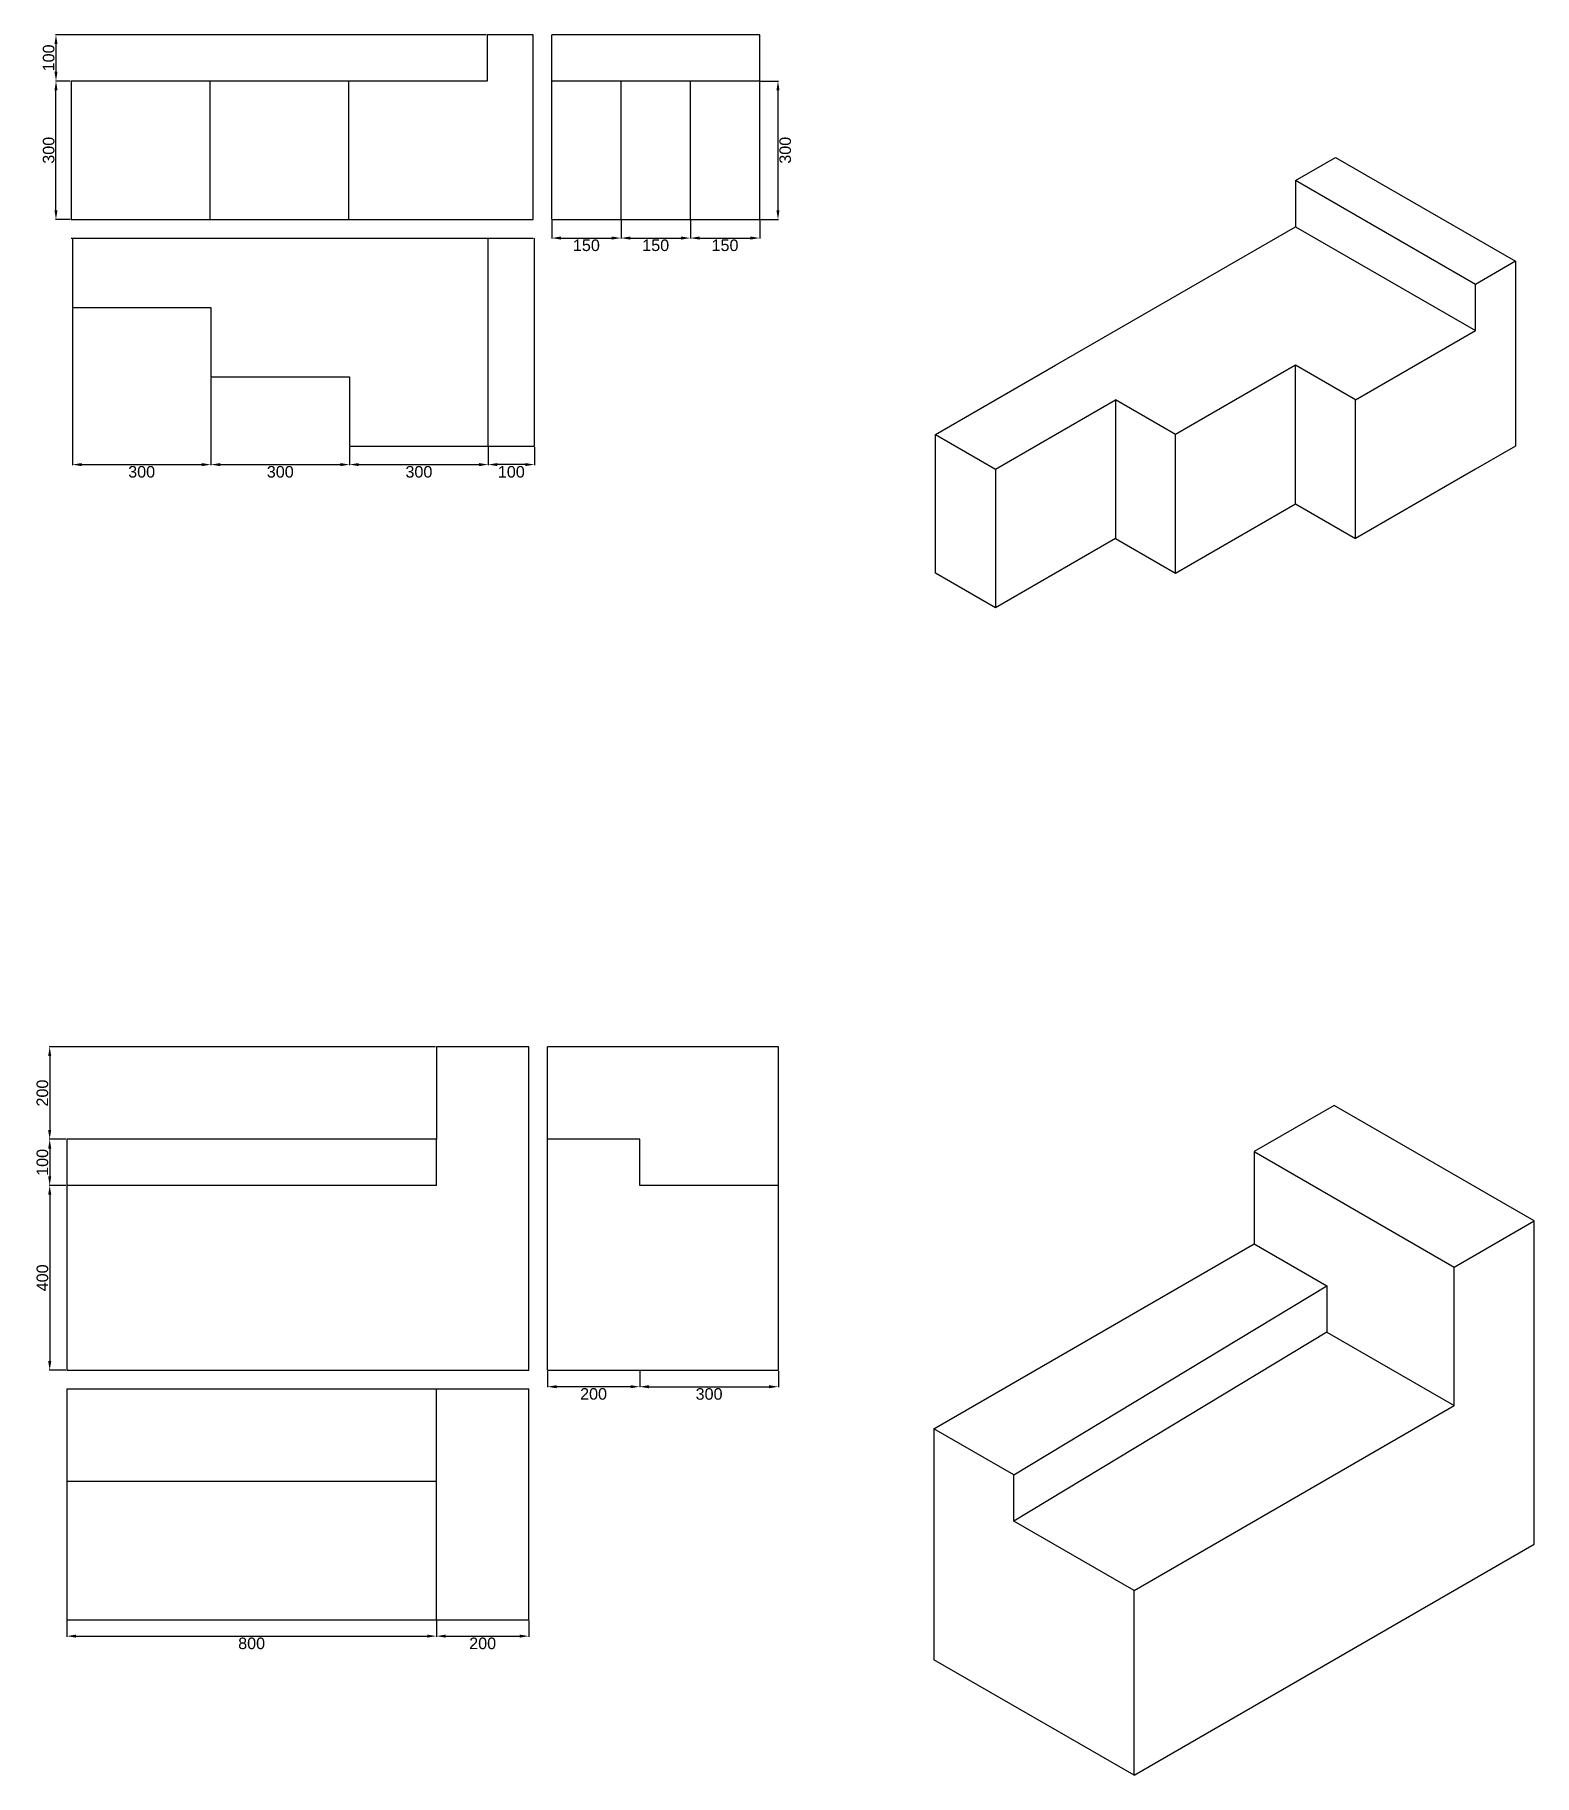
# Model space of a CAD drawing. Header units: millimetres. Extents: x 436 to 3681, y 379 to 4146.
import ezdxf

# ---------------------------------------------------------------- set-up
doc = ezdxf.new("R2010")
doc.units = ezdxf.units.MM
doc.styles.get("Standard").update_dxf_attribs({"font": 'arial.ttf'})
doc.dimstyles.new('Cota01', dxfattribs={"dimtxt": 25, "dimasz": 20, "dimexe": 1.25, "dimexo": 2, "dimgap": 3, "dimtad": 2, "dimtxsty": 'Standard', "dimcen": 2.5, "dimclrd": 5, "dimclre": 5, "dimclrt": 5, "dimadec": 0, "dimazin": 0, "dimtfac": 1, "dimtmove": 0, "dimatfit": 3, "dimfxl": 1, "dimarcsym": 0})

# ---------------------------------------------------------------- blocks, each defined once
blk = doc.blocks.new('*D14')
at = {"color": 5, "lineweight": -2, "transparency": 16777216}
for p, q in [((1303.6, 1955.2), (467.3, 1955.2)), ((468.6, 1935.2), (468.6, 1775.2)), ((503.6, 1755.2), (467.3, 1755.2))]:
    blk.add_line(p, q, dxfattribs=at)
at = {"color": 5, "transparency": 16777216}
for points in [[(465.2, 1935.2), (471.9, 1935.2), (468.6, 1955.2)], [(465.2, 1775.2), (471.9, 1775.2), (468.6, 1755.2)]]:
    blk.add_solid(points, dxfattribs=at)
at = {"layer": 'Defpoints', "color": 0, "transparency": 16777216}
for p in [(1305.6, 1955.2), (468.6, 1755.2), (505.6, 1755.2)]:
    blk.add_point(p, dxfattribs=at)
at = {"color": 5, "transparency": 16777216, "insert": (452.8, 1855.2), "char_height": 25, "attachment_point": 5, "rotation": 90}
blk.add_mtext('200', dxfattribs=at)
blk = doc.blocks.new('*D15')
at = {"color": 5, "lineweight": -2, "transparency": 16777216}
for p, q in [((503.6, 1655.2), (467.4, 1655.2)), ((468.6, 1635.2), (468.6, 1275.2)), ((503.6, 1255.2), (467.4, 1255.2))]:
    blk.add_line(p, q, dxfattribs=at)
at = {"color": 5, "transparency": 16777216}
for points in [[(465.3, 1635.2), (472, 1635.2), (468.6, 1655.2)], [(465.3, 1275.2), (472, 1275.2), (468.6, 1255.2)]]:
    blk.add_solid(points, dxfattribs=at)
at = {"layer": 'Defpoints', "color": 0, "transparency": 16777216}
for p in [(505.6, 1655.2), (468.6, 1255.2), (505.6, 1255.2)]:
    blk.add_point(p, dxfattribs=at)
at = {"color": 5, "transparency": 16777216, "insert": (452.9, 1455.2), "char_height": 25, "attachment_point": 5, "rotation": 90}
blk.add_mtext('400', dxfattribs=at)
blk = doc.blocks.new('*D16')
at = {"color": 5, "lineweight": -2, "transparency": 16777216}
for p, q in [((503.6, 1755.2), (467.4, 1755.2)), ((468.6, 1735.2), (468.6, 1675.2)), ((503.6, 1655.2), (467.4, 1655.2))]:
    blk.add_line(p, q, dxfattribs=at)
at = {"color": 5, "transparency": 16777216}
for points in [[(465.3, 1735.2), (472, 1735.2), (468.6, 1755.2)], [(465.3, 1675.2), (472, 1675.2), (468.6, 1655.2)]]:
    blk.add_solid(points, dxfattribs=at)
at = {"layer": 'Defpoints', "color": 0, "transparency": 16777216}
for p in [(505.6, 1755.2), (468.6, 1655.2), (505.6, 1655.2)]:
    blk.add_point(p, dxfattribs=at)
at = {"color": 5, "transparency": 16777216, "insert": (452.9, 1705.2), "char_height": 25, "attachment_point": 5, "rotation": 90}
blk.add_mtext('100', dxfattribs=at)
blk = doc.blocks.new('*D23')
at = {"color": 5, "lineweight": -2, "transparency": 16777216}
for p, q in [((505.6, 713.2), (505.6, 678.4)), ((525.6, 679.6), (1285.6, 679.6)), ((1305.6, 713.2), (1305.6, 678.4))]:
    blk.add_line(p, q, dxfattribs=at)
at = {"color": 5, "transparency": 16777216}
for points in [[(525.6, 682.9), (525.6, 676.3), (505.6, 679.6)], [(1285.6, 682.9), (1285.6, 676.3), (1305.6, 679.6)]]:
    blk.add_solid(points, dxfattribs=at)
at = {"layer": 'Defpoints', "color": 0, "transparency": 16777216}
for p in [(505.6, 715.2), (1305.6, 715.2), (1305.6, 679.6)]:
    blk.add_point(p, dxfattribs=at)
at = {"color": 5, "transparency": 16777216, "insert": (905.6, 663.8), "char_height": 25, "attachment_point": 5}
blk.add_mtext('800', dxfattribs=at)
blk = doc.blocks.new('*D24')
at = {"color": 5, "lineweight": -2, "transparency": 16777216}
for p, q in [((1305.6, 713.2), (1305.6, 678.4)), ((1325.6, 679.6), (1485.6, 679.6)), ((1505.6, 713.2), (1505.6, 678.4))]:
    blk.add_line(p, q, dxfattribs=at)
at = {"color": 5, "transparency": 16777216}
for points in [[(1325.6, 682.9), (1325.6, 676.3), (1305.6, 679.6)], [(1485.6, 682.9), (1485.6, 676.3), (1505.6, 679.6)]]:
    blk.add_solid(points, dxfattribs=at)
at = {"layer": 'Defpoints', "color": 0, "transparency": 16777216}
for p in [(1305.6, 715.2), (1505.6, 715.2), (1505.6, 679.6)]:
    blk.add_point(p, dxfattribs=at)
at = {"color": 5, "transparency": 16777216, "insert": (1405.6, 663.8), "char_height": 25, "attachment_point": 5}
blk.add_mtext('200', dxfattribs=at)
blk = doc.blocks.new('*D25')
at = {"color": 5, "lineweight": -2, "transparency": 16777216}
for p, q in [((1545.6, 1253.2), (1545.6, 1218.3)), ((1745.6, 1253.2), (1745.6, 1218.3)), ((1725.6, 1219.5), (1565.6, 1219.5))]:
    blk.add_line(p, q, dxfattribs=at)
at = {"color": 5, "transparency": 16777216}
for points in [[(1565.6, 1222.9), (1565.6, 1216.2), (1545.6, 1219.5)], [(1725.6, 1222.9), (1725.6, 1216.2), (1745.6, 1219.5)]]:
    blk.add_solid(points, dxfattribs=at)
at = {"layer": 'Defpoints', "color": 0, "transparency": 16777216}
for p in [(1545.6, 1255.2), (1745.6, 1255.2), (1545.6, 1219.5)]:
    blk.add_point(p, dxfattribs=at)
at = {"color": 5, "transparency": 16777216, "insert": (1645.6, 1203.8), "char_height": 25, "attachment_point": 5}
blk.add_mtext('200', dxfattribs=at)
blk = doc.blocks.new('*D26')
at = {"color": 5, "lineweight": -2, "transparency": 16777216}
for p, q in [((1745.6, 1253.2), (1745.6, 1218.3)), ((2045.6, 1253.2), (2045.6, 1218.3)), ((1765.6, 1219.5), (2025.6, 1219.5))]:
    blk.add_line(p, q, dxfattribs=at)
at = {"color": 5, "transparency": 16777216}
for points in [[(1765.6, 1222.9), (1765.6, 1216.2), (1745.6, 1219.5)], [(2025.6, 1222.9), (2025.6, 1216.2), (2045.6, 1219.5)]]:
    blk.add_solid(points, dxfattribs=at)
at = {"layer": 'Defpoints', "color": 0, "transparency": 16777216}
for p in [(1745.6, 1255.2), (2045.6, 1255.2), (2045.6, 1219.5)]:
    blk.add_point(p, dxfattribs=at)
at = {"color": 5, "transparency": 16777216, "insert": (1895.6, 1203.7), "char_height": 25, "attachment_point": 5}
blk.add_mtext('300', dxfattribs=at)
blk = doc.blocks.new('*D27')
at = {"color": 5, "lineweight": -2, "transparency": 16777216}
for p, q in [((513.1, 4046.2), (481, 4046.2)), ((482.2, 3766.2), (482.2, 4026.2)), ((513.1, 3746.2), (481, 3746.2))]:
    blk.add_line(p, q, dxfattribs=at)
at = {"color": 5, "transparency": 16777216}
for points in [[(478.9, 4026.2), (485.5, 4026.2), (482.2, 4046.2)], [(478.9, 3766.2), (485.5, 3766.2), (482.2, 3746.2)]]:
    blk.add_solid(points, dxfattribs=at)
at = {"layer": 'Defpoints', "color": 0, "transparency": 16777216}
for p in [(482.2, 4046.2), (515.1, 4046.2), (515.1, 3746.2)]:
    blk.add_point(p, dxfattribs=at)
at = {"color": 5, "transparency": 16777216, "insert": (466.4, 3896.2), "char_height": 25, "attachment_point": 5, "rotation": 90}
blk.add_mtext('300', dxfattribs=at)
blk = doc.blocks.new('*D30')
at = {"color": 5, "lineweight": -2, "transparency": 16777216}
for p, q in [((1413.1, 4146.2), (481, 4146.2)), ((482.2, 4126.2), (482.2, 4066.2)), ((513.1, 4046.2), (481, 4046.2))]:
    blk.add_line(p, q, dxfattribs=at)
at = {"color": 5, "transparency": 16777216}
for points in [[(478.9, 4126.2), (485.5, 4126.2), (482.2, 4146.2)], [(478.9, 4066.2), (485.5, 4066.2), (482.2, 4046.2)]]:
    blk.add_solid(points, dxfattribs=at)
at = {"layer": 'Defpoints', "color": 0, "transparency": 16777216}
for p in [(1415.1, 4146.2), (482.2, 4046.2), (515.1, 4046.2)]:
    blk.add_point(p, dxfattribs=at)
at = {"color": 5, "transparency": 16777216, "insert": (466.4, 4096.2), "char_height": 25, "attachment_point": 5, "rotation": 90}
blk.add_mtext('100', dxfattribs=at)
blk = doc.blocks.new('*D32')
at = {"color": 5, "lineweight": -2, "transparency": 16777216}
for p, q in [((1555.1, 3744.2), (1555.1, 3704.9)), ((1705.1, 3744.2), (1705.1, 3704.9)), ((1575.1, 3706.2), (1685.1, 3706.2))]:
    blk.add_line(p, q, dxfattribs=at)
at = {"color": 5, "transparency": 16777216}
for points in [[(1575.1, 3709.5), (1575.1, 3702.9), (1555.1, 3706.2)], [(1685.1, 3709.5), (1685.1, 3702.9), (1705.1, 3706.2)]]:
    blk.add_solid(points, dxfattribs=at)
at = {"layer": 'Defpoints', "color": 0, "transparency": 16777216}
for p in [(1555.1, 3746.2), (1705.1, 3746.2), (1705.1, 3706.2)]:
    blk.add_point(p, dxfattribs=at)
at = {"color": 5, "transparency": 16777216, "insert": (1630.1, 3690.4), "char_height": 25, "attachment_point": 5}
blk.add_mtext('150', dxfattribs=at)
blk = doc.blocks.new('*D33')
at = {"color": 5, "lineweight": -2, "transparency": 16777216}
for p, q in [((1705.1, 3744.2), (1705.1, 3704.9)), ((1855.1, 3744.2), (1855.1, 3704.9)), ((1725.1, 3706.2), (1835.1, 3706.2))]:
    blk.add_line(p, q, dxfattribs=at)
at = {"color": 5, "transparency": 16777216}
for points in [[(1725.1, 3709.5), (1725.1, 3702.9), (1705.1, 3706.2)], [(1835.1, 3709.5), (1835.1, 3702.9), (1855.1, 3706.2)]]:
    blk.add_solid(points, dxfattribs=at)
at = {"layer": 'Defpoints', "color": 0, "transparency": 16777216}
for p in [(1705.1, 3746.2), (1855.1, 3746.2), (1855.1, 3706.2)]:
    blk.add_point(p, dxfattribs=at)
at = {"color": 5, "transparency": 16777216, "insert": (1780.1, 3690.4), "char_height": 25, "attachment_point": 5}
blk.add_mtext('150', dxfattribs=at)
blk = doc.blocks.new('*D34')
at = {"color": 5, "lineweight": -2, "transparency": 16777216}
for p, q in [((1855.1, 3744.2), (1855.1, 3704.9)), ((2005.1, 3744.2), (2005.1, 3704.9)), ((1875.1, 3706.2), (1985.1, 3706.2))]:
    blk.add_line(p, q, dxfattribs=at)
at = {"color": 5, "transparency": 16777216}
for points in [[(1875.1, 3709.5), (1875.1, 3702.9), (1855.1, 3706.2)], [(1985.1, 3709.5), (1985.1, 3702.9), (2005.1, 3706.2)]]:
    blk.add_solid(points, dxfattribs=at)
at = {"layer": 'Defpoints', "color": 0, "transparency": 16777216}
for p in [(1855.1, 3746.2), (2005.1, 3746.2), (2005.1, 3706.2)]:
    blk.add_point(p, dxfattribs=at)
at = {"color": 5, "transparency": 16777216, "insert": (1930.1, 3690.4), "char_height": 25, "attachment_point": 5}
blk.add_mtext('150', dxfattribs=at)
blk = doc.blocks.new('*D35')
at = {"color": 5, "lineweight": -2, "transparency": 16777216}
for p, q in [((1417.6, 3253.8), (1417.6, 3214.5)), ((1517.6, 3253.8), (1517.6, 3214.5)), ((1497.6, 3215.8), (1437.6, 3215.8))]:
    blk.add_line(p, q, dxfattribs=at)
at = {"color": 5, "transparency": 16777216}
for points in [[(1437.6, 3219.1), (1437.6, 3212.4), (1417.6, 3215.8)], [(1497.6, 3219.1), (1497.6, 3212.4), (1517.6, 3215.8)]]:
    blk.add_solid(points, dxfattribs=at)
at = {"layer": 'Defpoints', "color": 0, "transparency": 16777216}
for p in [(1417.6, 3255.8), (1517.6, 3255.8), (1417.6, 3215.8)]:
    blk.add_point(p, dxfattribs=at)
at = {"color": 5, "transparency": 16777216, "insert": (1467.6, 3200), "char_height": 25, "attachment_point": 5}
blk.add_mtext('100', dxfattribs=at)
blk = doc.blocks.new('*D36')
at = {"color": 5, "lineweight": -2, "transparency": 16777216}
for p, q in [((1117.6, 3253.8), (1117.6, 3214.5)), ((1417.6, 3253.8), (1417.6, 3214.5)), ((1137.6, 3215.8), (1397.6, 3215.8))]:
    blk.add_line(p, q, dxfattribs=at)
at = {"color": 5, "transparency": 16777216}
for points in [[(1137.6, 3219.1), (1137.6, 3212.4), (1117.6, 3215.8)], [(1397.6, 3219.1), (1397.6, 3212.4), (1417.6, 3215.8)]]:
    blk.add_solid(points, dxfattribs=at)
at = {"layer": 'Defpoints', "color": 0, "transparency": 16777216}
for p in [(1117.6, 3255.8), (1417.6, 3255.8), (1417.6, 3215.8)]:
    blk.add_point(p, dxfattribs=at)
at = {"color": 5, "transparency": 16777216, "insert": (1267.6, 3200), "char_height": 25, "attachment_point": 5}
blk.add_mtext('300', dxfattribs=at)
blk = doc.blocks.new('*D37')
at = {"color": 5, "lineweight": -2, "transparency": 16777216}
for p, q in [((817.6, 3403.8), (817.6, 3214.5)), ((1117.6, 3253.8), (1117.6, 3214.5)), ((837.6, 3215.8), (1097.6, 3215.8))]:
    blk.add_line(p, q, dxfattribs=at)
at = {"color": 5, "transparency": 16777216}
for points in [[(837.6, 3219.1), (837.6, 3212.4), (817.6, 3215.8)], [(1097.6, 3219.1), (1097.6, 3212.4), (1117.6, 3215.8)]]:
    blk.add_solid(points, dxfattribs=at)
at = {"layer": 'Defpoints', "color": 0, "transparency": 16777216}
for p in [(817.6, 3405.8), (1117.6, 3255.8), (1117.6, 3215.8)]:
    blk.add_point(p, dxfattribs=at)
at = {"color": 5, "transparency": 16777216, "insert": (967.6, 3200), "char_height": 25, "attachment_point": 5}
blk.add_mtext('300', dxfattribs=at)
blk = doc.blocks.new('*D38')
at = {"color": 5, "lineweight": -2, "transparency": 16777216}
for p, q in [((517.6, 3553.8), (517.6, 3214.5)), ((817.6, 3403.8), (817.6, 3214.5)), ((537.6, 3215.8), (797.6, 3215.8))]:
    blk.add_line(p, q, dxfattribs=at)
at = {"color": 5, "transparency": 16777216}
for points in [[(537.6, 3219.1), (537.6, 3212.4), (517.6, 3215.8)], [(797.6, 3219.1), (797.6, 3212.4), (817.6, 3215.8)]]:
    blk.add_solid(points, dxfattribs=at)
at = {"layer": 'Defpoints', "color": 0, "transparency": 16777216}
for p in [(517.6, 3555.8), (817.6, 3405.8), (817.6, 3215.8)]:
    blk.add_point(p, dxfattribs=at)
at = {"color": 5, "transparency": 16777216, "insert": (667.6, 3200), "char_height": 25, "attachment_point": 5}
blk.add_mtext('300', dxfattribs=at)
blk = doc.blocks.new('*D41')
at = {"color": 5, "lineweight": -2, "transparency": 16777216}
for p, q in [((2007.1, 4046.2), (2045.9, 4046.2)), ((2044.7, 4026.2), (2044.7, 3766.2)), ((2007.1, 3746.2), (2045.9, 3746.2))]:
    blk.add_line(p, q, dxfattribs=at)
at = {"color": 5, "transparency": 16777216}
for points in [[(2041.4, 4026.2), (2048, 4026.2), (2044.7, 4046.2)], [(2041.4, 3766.2), (2048, 3766.2), (2044.7, 3746.2)]]:
    blk.add_solid(points, dxfattribs=at)
at = {"layer": 'Defpoints', "color": 0, "transparency": 16777216}
for p in [(2005.1, 4046.2), (2005.1, 3746.2), (2044.7, 3746.2)]:
    blk.add_point(p, dxfattribs=at)
at = {"color": 5, "transparency": 16777216, "insert": (2060.5, 3896.2), "char_height": 25, "attachment_point": 5, "rotation": 90}
blk.add_mtext('300', dxfattribs=at)

msp = doc.modelspace()

# ---------------------------------------------------------------- linework, layer by layer
for p, q in [((1515.126, 4146.199), (1415.126, 4146.199)), ((1415.126, 4146.199), (1415.126, 4046.199)), ((1515.126, 3746.199), (1515.126, 4146.199)), ((1555.126, 3746.199), (1555.126, 4146.199)), ((2005.126, 4146.199), (1555.126, 4146.199)), ((2005.126, 3746.199), (2005.126, 4146.199)), ((1415.126, 4046.199), (515.126, 4046.199)), ((515.126, 4046.199), (515.126, 3746.199)), ((815.126, 4046.199), (815.126, 3746.199)), ((1115.126, 4046.199), (1115.126, 3746.199)), ((2005.126, 4046.199), (1555.126, 4046.199)), ((1705.126, 3746.199), (1705.126, 4046.199)), ((1855.126, 3746.199), (1855.126, 4046.199)), ((3164.835, 3830.83), (3251.437, 3880.83)), ((3251.437, 3880.83), (3641.149, 3655.83)), ((3554.546, 3605.83), (3164.835, 3830.83)), ((3164.835, 3830.83), (3164.835, 3730.83)), ((515.126, 3746.199), (1515.126, 3746.199)), ((1555.126, 3746.199), (2005.126, 3746.199)), ((2645.219, 3430.83), (3164.835, 3730.83)), ((3164.835, 3730.83), (3554.546, 3505.83)), ((515.126, 3706.199), (1515.126, 3706.199)), ((517.626, 3705.783), (517.626, 3555.783)), ((1417.626, 3255.783), (1417.626, 3705.783)), ((1517.626, 3255.783), (1517.626, 3705.783)), ((3641.149, 3655.83), (3554.546, 3605.83)), ((3641.149, 3655.83), (3641.149, 3255.83)), ((3554.546, 3505.83), (3554.546, 3605.83)), ((517.626, 3555.783), (817.626, 3555.783)), ((817.626, 3555.783), (817.626, 3405.783)), ((3294.739, 3355.83), (3554.546, 3505.83)), ((2385.412, 3280.83), (2645.219, 3430.83)), ((3164.835, 3430.83), (2905.027, 3280.83)), ((3164.835, 3130.83), (3164.835, 3430.83)), ((3294.739, 3355.83), (3164.835, 3430.83)), ((817.626, 3405.783), (1117.626, 3405.783)), ((1117.626, 3405.783), (1117.626, 3255.783)), ((2515.316, 3205.83), (2775.123, 3355.83)), ((2775.123, 3355.83), (2775.123, 3055.83)), ((2905.027, 3280.83), (2775.123, 3355.83)), ((3294.739, 3055.83), (3294.739, 3355.83)), ((2385.412, 3130.83), (2385.412, 3280.83)), ((2385.412, 3280.83), (2515.316, 3205.83)), ((2905.027, 2980.83), (2905.027, 3280.83)), ((1117.626, 3255.783), (1517.626, 3255.783)), ((3641.149, 3255.83), (3554.546, 3205.83)), ((2515.316, 3205.83), (2515.316, 2905.83)), ((3554.546, 3205.83), (3294.739, 3055.83)), ((2385.412, 2980.83), (2385.412, 3130.83)), ((2905.027, 2980.83), (3164.835, 3130.83)), ((3164.835, 3130.83), (3294.739, 3055.83)), ((2775.123, 3055.83), (2515.316, 2905.83)), ((2775.123, 3055.83), (2905.027, 2980.83)), ((2515.316, 2905.83), (2385.412, 2980.83)), ((1505.641, 1955.187), (1305.641, 1955.187)), ((1305.641, 1955.187), (1305.641, 1755.187)), ((1505.641, 1255.187), (1505.641, 1955.187)), ((1545.641, 1255.187), (1545.641, 1955.187)), ((2045.641, 1955.187), (1545.641, 1955.187)), ((2045.641, 1255.187), (2045.641, 1955.187)), ((3248.24, 1828.536), (3075.035, 1728.536)), ((3681.253, 1578.536), (3248.24, 1828.536)), ((505.641, 1755.187), (505.641, 1255.187)), ((1305.641, 1755.187), (505.641, 1755.187)), ((1305.641, 1655.187), (1305.641, 1755.187)), ((1745.641, 1755.187), (1545.641, 1755.187)), ((1745.641, 1655.187), (1745.641, 1755.187)), ((3075.035, 1728.536), (3075.035, 1528.536)), ((3075.035, 1728.536), (3508.048, 1478.536)), ((1305.641, 1655.187), (505.641, 1655.187)), ((2045.641, 1655.187), (1745.641, 1655.187)), ((3508.048, 1478.536), (3681.253, 1578.536)), ((3681.253, 878.536), (3681.253, 1578.536)), ((2382.215, 1128.536), (3075.035, 1528.536)), ((3075.035, 1528.536), (3232.444, 1437.656)), ((3508.048, 1278.536), (3508.048, 1478.536)), ((2555.42, 1028.536), (3232.444, 1437.656)), ((3232.444, 1437.656), (3232.444, 1337.656)), ((3232.444, 1337.656), (2555.42, 928.536)), ((3232.444, 1337.656), (3508.048, 1178.536)), ((505.641, 1255.187), (1505.641, 1255.187)), ((1545.641, 1255.187), (2045.641, 1255.187)), ((3508.048, 1178.536), (3508.048, 1278.536)), ((505.641, 1215.187), (1505.641, 1215.187)), ((505.641, 1215.187), (505.641, 715.187)), ((1305.641, 715.187), (1305.641, 1215.187)), ((1505.641, 715.187), (1505.641, 1215.187)), ((2815.228, 778.536), (3508.048, 1178.536)), ((2555.42, 1028.536), (2382.215, 1128.536)), ((2382.215, 1128.536), (2382.215, 628.536)), ((2555.42, 928.536), (2555.42, 1028.536)), ((505.641, 1015.187), (1305.641, 1015.187)), ((2815.228, 778.536), (2555.42, 928.536)), ((2815.228, 378.536), (3681.253, 878.536)), ((2815.228, 378.536), (2815.228, 778.536)), ((505.641, 715.187), (1505.641, 715.187)), ((2815.228, 378.536), (2382.215, 628.536))]:
    msp.add_line(p, q)

# ---------------------------------------------------------------- dimensions: what is measured, and where the dimension line sits
for base, p1, p2, picture, middle in [((482.213, 4046.199), (1415.126, 4146.199), (515.126, 4046.199), '*D30', (466.449, 4096.199)), ((482.213, 4046.199), (515.126, 3746.199), (515.126, 4046.199), '*D27', (466.44, 3896.199)), ((2044.689, 3746.199), (2005.126, 4046.199), (2005.126, 3746.199), '*D41', (2060.461, 3896.199)), ((468.622, 1655.187), (505.641, 1755.187), (505.641, 1655.187), '*D16', (452.857, 1705.187)), ((468.622, 1255.187), (505.641, 1655.187), (505.641, 1255.187), '*D15', (452.857, 1455.187))]:
    dim = msp.add_linear_dim(base=base, p1=p1, p2=p2, angle=90, dimstyle='Cota01')
    dim.commit()
    dim.dimension.update_dxf_attribs({"geometry": picture, "text_midpoint": middle})
for base, p1, p2, picture, middle in [((1705.126, 3706.199), (1555.126, 3746.199), (1705.126, 3746.199), '*D32', (1630.126, 3690.435)), ((1855.126, 3706.199), (1705.126, 3746.199), (1855.126, 3746.199), '*D33', (1780.126, 3690.435)), ((2005.126, 3706.199), (1855.126, 3746.199), (2005.126, 3746.199), '*D34', (1930.126, 3690.435)), ((817.626, 3215.783), (517.626, 3555.783), (817.626, 3405.783), '*D38', (667.626, 3200.01)), ((1117.626, 3215.783), (817.626, 3405.783), (1117.626, 3255.783), '*D37', (967.626, 3200.01)), ((1417.626, 3215.783), (1117.626, 3255.783), (1417.626, 3255.783), '*D36', (1267.626, 3200.01)), ((1417.626, 3215.783), (1517.626, 3255.783), (1417.626, 3255.783), '*D35', (1467.626, 3200.018)), ((1545.641, 1219.519), (1745.641, 1255.187), (1545.641, 1255.187), '*D25', (1645.641, 1203.755)), ((2045.641, 1219.519), (1745.641, 1255.187), (2045.641, 1255.187), '*D26', (1895.641, 1203.746)), ((1305.641, 679.612), (505.641, 715.187), (1305.641, 715.187), '*D23', (905.641, 663.848)), ((1505.641, 679.612), (1305.641, 715.187), (1505.641, 715.187), '*D24', (1405.641, 663.848))]:
    dim = msp.add_linear_dim(base=base, p1=p1, p2=p2, dimstyle='Cota01')
    dim.commit()
    dim.dimension.update_dxf_attribs({"geometry": picture, "text_midpoint": middle})
dim = msp.add_linear_dim(base=(468.572, 1755.187), p1=(1305.641, 1955.187), p2=(505.641, 1755.187), angle=90, dimstyle='Cota01')
dim.commit()
dim.dimension.update_dxf_attribs({"geometry": '*D14', "text_midpoint": (468.572, 1855.187), "dimtype": 160})

doc.saveas('drawing.dxf')
